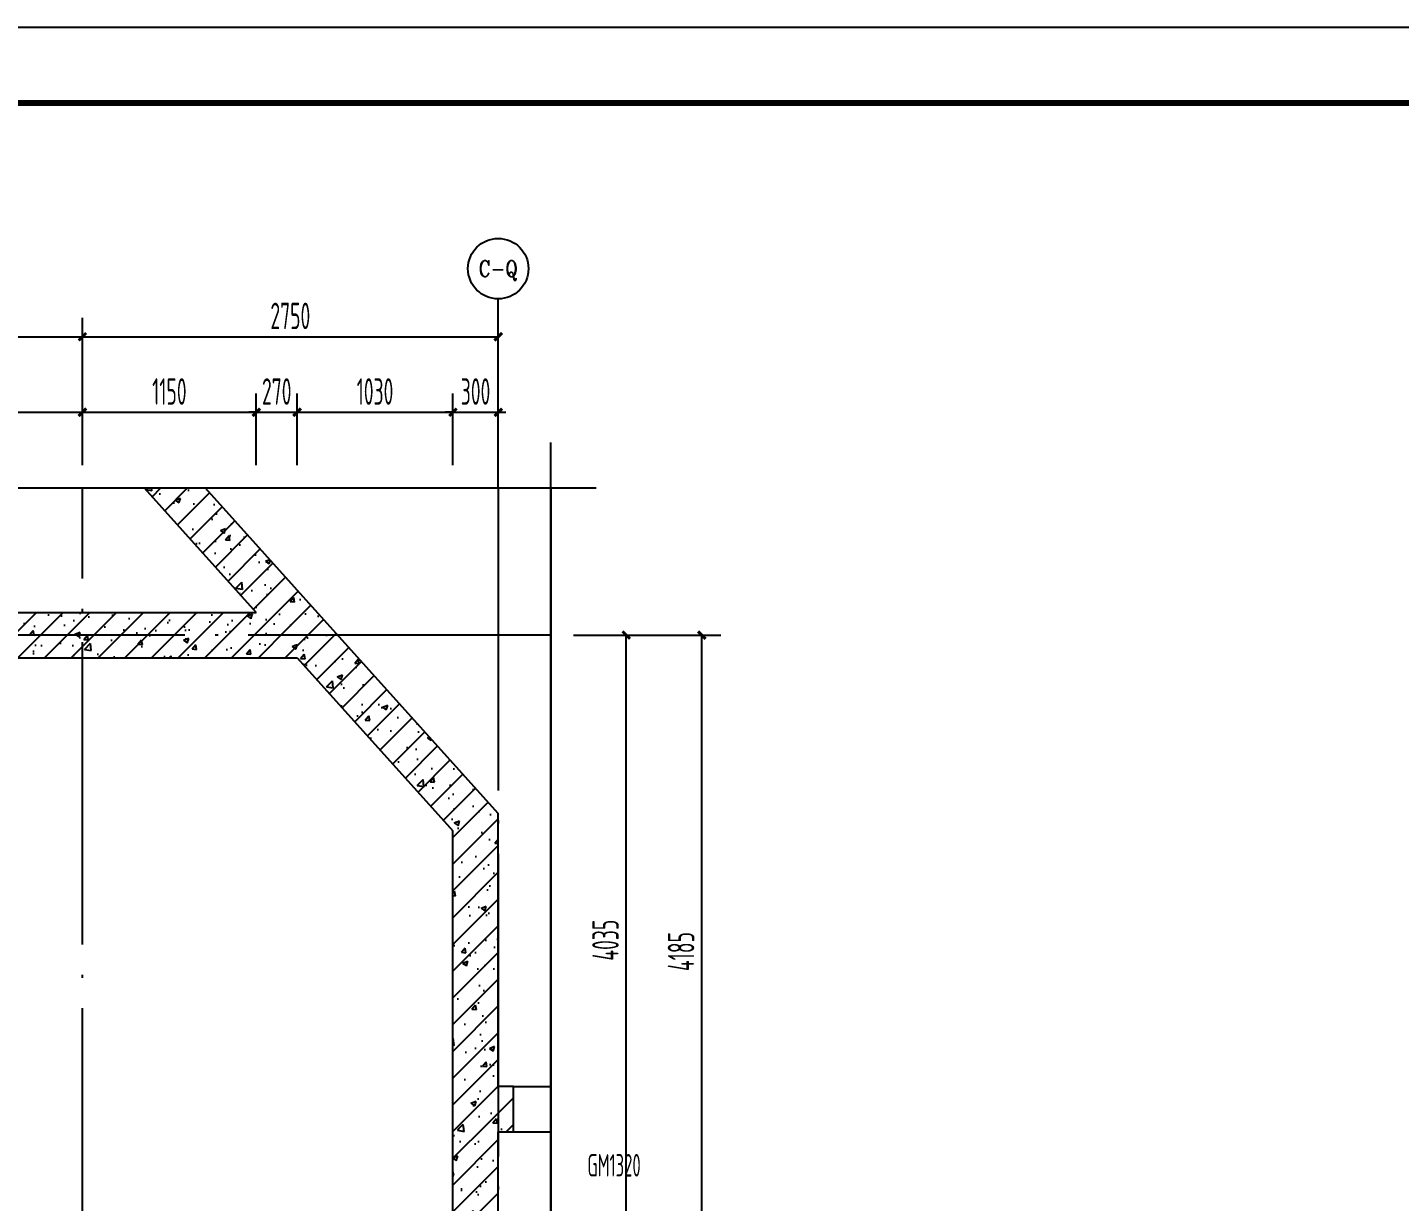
# Model space of a CAD drawing. Extents: x -473190 to 2138458, y -81875 to 2633646.
# Drawn here: x 1274633 to 1283708, y -59938 to -52175 of the extents above; entities that cross this region are included whole.
import ezdxf
from ezdxf.enums import TextEntityAlignment as Align

# ---------------------------------------------------------------- set-up
doc = ezdxf.new("R2010")
doc.units = 0
doc.header["$LTSCALE"] = 1000
doc.linetypes.add('DOTE', pattern=[2.42, 2, -0.2, 0.02, -0.2])
for name, color, linetype in [('A-PUB_HATCH', 8, 'Continuous'), ('AXIS', 3, 'Continuous'), ('AXIS_TEXT', 7, 'Continuous'), ('DIM_SYMB', 3, 'Continuous'), ('DOTE', 1, 'DOTE'), ('ECA_TK', 7, 'Continuous'), ('PUB_DIM', 3, 'Continuous'), ('PUB_HATCH', 8, 'Continuous'), ('RF-M', 4, 'Continuous'), ('RF-MBH', 11, 'Continuous'), ('RF-QT', 30, 'Continuous'), ('tk', 7, 'Continuous')]:
    doc.layers.add(name, color=color, linetype=linetype)
doc.styles.add('_TCH_AXIS', font='COMPLEX', dxfattribs={"bigfont": 'GBCBIG'})
doc.styles.add('_TCH_DIM_T3', font='tssdeng.shx', dxfattribs={"width": 0.564706, "bigfont": '@@@tssdchn.shx'})
doc.styles.add('_TCH_WINDOW', font='tssdeng.shx', dxfattribs={"width": 0.8, "height": 3.5, "bigfont": 'tssdchn.shx'})
doc.styles.add('COMPLEX', font='COMPLEX.shx', dxfattribs={"width": 0.65})
doc.dimstyles.new('_TCH_ARCH&&50', dxfattribs={"dimtxt": 175, "dimasz": 50, "dimexe": 125, "dimexo": 150, "dimgap": 50, "dimtad": 1, "dimdec": 0, "dimzin": 0, "dimdsep": 46, "dimtxsty": '_TCH_DIM_T3', "dimblk": 'ARCHTICK', "dimcen": 0.09, "dimclrt": 7, "dimazin": 2, "dimtfac": 1, "dimtdec": 0, "dimtix": 1, "dimtmove": 2, "dimatfit": 3, "dimfxl": 0, "dimtolj": 1, "dimtzin": 0, "dimarcsym": 0})
pattern_1 = [(45, (-477544.96, -71625.69), (-88.388348, 88.388348), []), (50, (-477544.96, -71625.7), (358.63009, -31.376067), [37.5, -412.5]), (355, (-477544.96, -71625.7), (-69.37567, 376.09607), [30, -330]), (100.4514, (-477515.08, -71628.3), (289.25469, 344.71977), [31.870095, -350.571056]), (46.1842, (-477544.96, -71525.7), (533.62052, -82.75951), [56.25, -618.75]), (96.6356, (-477500.5, -71532.6), (467.33135, 487.05894), [47.80514, -525.8565]), (351.1842, (-477544.96, -71525.7), (467.33097, 487.0593), [45, -495]), (21, (-477494.96, -71550.7), (298.453526, -201.309445), [37.5, -412.5]), (326, (-477494.96, -71550.7), (121.657666, 362.57502), [30, -330]), (71.4514, (-477470.1, -71567.47), (420.111314, 161.26525), [31.870095, -350.571056]), (37.5, (-477544.96, -71625.69), (6.079928, 166.446927), [0, -326, 0, -335, 0, -331.25]), (7.5, (-477544.96, -71625.69), (131.534769, 197.205856), [0, -191, 0, -318.5, 0, -126.25]), (327.5, (-477656.46, -71625.69), (266.911218, -11.277436), [0, -125, 0, -390, 0, -517.5]), (317.5, (-477706.46, -71625.7), (291.593085, 50.05249), [0, -162.5, 0, -259, 0, -367.5])]

# ---------------------------------------------------------------- blocks, each defined once
blk = doc.blocks.new('10B_A1E图框')
at = {"layer": 'ECA_TK'}
blk.add_lwpolyline([(0, 0), (841, 0), (841, 594), (0, 594)], close=True, dxfattribs=at)
at = {"layer": 'ECA_TK', "const_width": 0.8}
blk.add_lwpolyline([(831, 10), (831, 584), (18, 584), (18, 10)], close=True, dxfattribs=at)
blk = doc.blocks.new('_ArchTick')
at = {"color": 0, "linetype": 'ByBlock', "const_width": 0.4}
blk.add_lwpolyline([(-0.5, -0.5), (0.5, 0.5)], dxfattribs=at)
blk = doc.blocks.new('*D2572')
at = {"layer": 'Defpoints', "color": 0, "transparency": 16777216}
for p in [(1274996.5, -54719.6), (1271896.5, -55219.6), (1274996.5, -55219.6)]:
    blk.add_point(p, dxfattribs=at)
at = {"layer": 'PUB_DIM', "color": 0, "lineweight": -2, "transparency": 16777216}
for p, q in [((1271896.5, -55069.6), (1271896.5, -54594.6)), ((1274996.5, -55069.6), (1274996.5, -54594.6)), ((1271896.5, -54719.6), (1274996.5, -54719.6))]:
    blk.add_line(p, q, dxfattribs=at)
at = {"layer": 'PUB_DIM', "color": 0, "lineweight": -2, "transparency": 16777216, "xscale": 50, "yscale": 50, "zscale": 50, "rotation": 180}
blk.add_blockref('_ArchTick', (1271896.5, -54719.6), dxfattribs=at)
at = {"layer": 'PUB_DIM', "color": 0, "lineweight": -2, "transparency": 16777216, "xscale": 50, "yscale": 50, "zscale": 50}
blk.add_blockref('_ArchTick', (1274996.5, -54719.6), dxfattribs=at)
at = {"layer": 'PUB_DIM', "color": 7, "transparency": 16777216, "insert": (1273446.5, -54582.1), "char_height": 175, "attachment_point": 5, "style": '_TCH_DIM_T3'}
blk.add_mtext('\\A1;3100', dxfattribs=at)
blk = doc.blocks.new('*D2573')
at = {"layer": 'Defpoints', "color": 0, "transparency": 16777216}
for p in [(1276146.3, -54719.6), (1274996.5, -55219.6), (1276146.3, -55219.6)]:
    blk.add_point(p, dxfattribs=at)
at = {"layer": 'PUB_DIM', "color": 0, "lineweight": -2, "transparency": 16777216}
for p, q in [((1274996.5, -55069.6), (1274996.5, -54594.6)), ((1276146.3, -55069.6), (1276146.3, -54594.6)), ((1274996.5, -54719.6), (1276146.3, -54719.6))]:
    blk.add_line(p, q, dxfattribs=at)
at = {"layer": 'PUB_DIM', "color": 0, "lineweight": -2, "transparency": 16777216, "xscale": 50, "yscale": 50, "zscale": 50, "rotation": 180}
blk.add_blockref('_ArchTick', (1274996.5, -54719.6), dxfattribs=at)
at = {"layer": 'PUB_DIM', "color": 0, "lineweight": -2, "transparency": 16777216, "xscale": 50, "yscale": 50, "zscale": 50}
blk.add_blockref('_ArchTick', (1276146.3, -54719.6), dxfattribs=at)
at = {"layer": 'PUB_DIM', "color": 7, "transparency": 16777216, "insert": (1275571.4, -54582.1), "char_height": 175, "attachment_point": 5, "style": '_TCH_DIM_T3'}
blk.add_mtext('\\A1;1150', dxfattribs=at)
blk = doc.blocks.new('*D2574')
at = {"layer": 'Defpoints', "color": 0, "transparency": 16777216}
for p in [(1276416.4, -54719.6), (1276146.3, -55219.6), (1276416.4, -55219.6)]:
    blk.add_point(p, dxfattribs=at)
at = {"layer": 'PUB_DIM', "color": 0, "lineweight": -2, "transparency": 16777216}
for p, q in [((1276146.3, -55069.6), (1276146.3, -54594.6)), ((1276416.4, -55069.6), (1276416.4, -54594.6)), ((1276146.3, -54719.6), (1276096.3, -54719.6)), ((1276146.3, -54719.6), (1276416.4, -54719.6)), ((1276416.4, -54719.6), (1276466.4, -54719.6))]:
    blk.add_line(p, q, dxfattribs=at)
at = {"layer": 'PUB_DIM', "color": 0, "lineweight": -2, "transparency": 16777216, "xscale": 50, "yscale": 50, "zscale": 50}
blk.add_blockref('_ArchTick', (1276146.3, -54719.6), dxfattribs=at)
at = {"layer": 'PUB_DIM', "color": 0, "lineweight": -2, "transparency": 16777216, "xscale": 50, "yscale": 50, "zscale": 50, "rotation": 180}
blk.add_blockref('_ArchTick', (1276416.4, -54719.6), dxfattribs=at)
at = {"layer": 'PUB_DIM', "color": 7, "transparency": 16777216, "insert": (1276281.4, -54582.1), "char_height": 175, "attachment_point": 5, "style": '_TCH_DIM_T3'}
blk.add_mtext('\\A1;270', dxfattribs=at)
blk = doc.blocks.new('*D2575')
at = {"layer": 'Defpoints', "color": 0, "transparency": 16777216}
for p in [(1277446.5, -54719.6), (1276416.4, -55219.6), (1277446.5, -55219.6)]:
    blk.add_point(p, dxfattribs=at)
at = {"layer": 'PUB_DIM', "color": 0, "lineweight": -2, "transparency": 16777216}
for p, q in [((1276416.4, -55069.6), (1276416.4, -54594.6)), ((1277446.5, -55069.6), (1277446.5, -54594.6)), ((1276416.4, -54719.6), (1277446.5, -54719.6))]:
    blk.add_line(p, q, dxfattribs=at)
at = {"layer": 'PUB_DIM', "color": 0, "lineweight": -2, "transparency": 16777216, "xscale": 50, "yscale": 50, "zscale": 50, "rotation": 180}
blk.add_blockref('_ArchTick', (1276416.4, -54719.6), dxfattribs=at)
at = {"layer": 'PUB_DIM', "color": 0, "lineweight": -2, "transparency": 16777216, "xscale": 50, "yscale": 50, "zscale": 50}
blk.add_blockref('_ArchTick', (1277446.5, -54719.6), dxfattribs=at)
at = {"layer": 'PUB_DIM', "color": 7, "transparency": 16777216, "insert": (1276931.5, -54582.1), "char_height": 175, "attachment_point": 5, "style": '_TCH_DIM_T3'}
blk.add_mtext('\\A1;1030', dxfattribs=at)
blk = doc.blocks.new('*D2576')
at = {"layer": 'Defpoints', "color": 0, "transparency": 16777216}
for p in [(1277746.5, -54719.6), (1277446.5, -55219.6), (1277746.5, -55219.6)]:
    blk.add_point(p, dxfattribs=at)
at = {"layer": 'PUB_DIM', "color": 0, "lineweight": -2, "transparency": 16777216}
for p, q in [((1277446.5, -55069.6), (1277446.5, -54594.6)), ((1277746.5, -55069.6), (1277746.5, -54594.6)), ((1277446.5, -54719.6), (1277396.5, -54719.6)), ((1277446.5, -54719.6), (1277746.5, -54719.6)), ((1277746.5, -54719.6), (1277796.5, -54719.6))]:
    blk.add_line(p, q, dxfattribs=at)
at = {"layer": 'PUB_DIM', "color": 0, "lineweight": -2, "transparency": 16777216, "xscale": 50, "yscale": 50, "zscale": 50}
blk.add_blockref('_ArchTick', (1277446.5, -54719.6), dxfattribs=at)
at = {"layer": 'PUB_DIM', "color": 0, "lineweight": -2, "transparency": 16777216, "xscale": 50, "yscale": 50, "zscale": 50, "rotation": 180}
blk.add_blockref('_ArchTick', (1277746.5, -54719.6), dxfattribs=at)
at = {"layer": 'PUB_DIM', "color": 7, "transparency": 16777216, "insert": (1277596.5, -54582.1), "char_height": 175, "attachment_point": 5, "style": '_TCH_DIM_T3'}
blk.add_mtext('\\A1;300', dxfattribs=at)
blk = doc.blocks.new('*D2577')
at = {"layer": 'Defpoints', "color": 0, "transparency": 16777216}
for p in [(1278093.4, -56192.8), (1278593.4, -56192.8), (1278093.4, -60227.6)]:
    blk.add_point(p, dxfattribs=at)
at = {"layer": 'PUB_DIM', "color": 0, "lineweight": -2, "transparency": 16777216}
for p, q in [((1278243.4, -56192.8), (1278718.4, -56192.8)), ((1278593.4, -60227.6), (1278593.4, -56192.8)), ((1278243.4, -60227.6), (1278718.4, -60227.6))]:
    blk.add_line(p, q, dxfattribs=at)
at = {"layer": 'PUB_DIM', "color": 0, "lineweight": -2, "transparency": 16777216, "xscale": 50, "yscale": 50, "zscale": 50}
for p, rotation in [((1278593.4, -56192.8), 90), ((1278593.4, -60227.6), 270)]:
    blk.add_blockref('_ArchTick', p, dxfattribs=dict(at, rotation=rotation))
at = {"layer": 'PUB_DIM', "color": 7, "transparency": 16777216, "insert": (1278455.9, -58210.2), "char_height": 175, "attachment_point": 5, "rotation": 90, "style": '_TCH_DIM_T3'}
blk.add_mtext('\\A1;4035', dxfattribs=at)
blk = doc.blocks.new('*D2590')
at = {"layer": 'Defpoints', "color": 0, "transparency": 16777216}
for p in [(1274996.5, -54219.6), (1271596.5, -55219.6), (1274996.5, -55219.6)]:
    blk.add_point(p, dxfattribs=at)
at = {"layer": 'PUB_DIM', "color": 0, "lineweight": -2, "transparency": 16777216}
for p, q in [((1271596.5, -55069.6), (1271596.5, -54094.6)), ((1274996.5, -55069.6), (1274996.5, -54094.6)), ((1271596.5, -54219.6), (1274996.5, -54219.6))]:
    blk.add_line(p, q, dxfattribs=at)
at = {"layer": 'PUB_DIM', "color": 0, "lineweight": -2, "transparency": 16777216, "xscale": 50, "yscale": 50, "zscale": 50, "rotation": 180}
blk.add_blockref('_ArchTick', (1271596.5, -54219.6), dxfattribs=at)
at = {"layer": 'PUB_DIM', "color": 0, "lineweight": -2, "transparency": 16777216, "xscale": 50, "yscale": 50, "zscale": 50}
blk.add_blockref('_ArchTick', (1274996.5, -54219.6), dxfattribs=at)
at = {"layer": 'PUB_DIM', "color": 7, "transparency": 16777216, "insert": (1273296.5, -54082.1), "char_height": 175, "attachment_point": 5, "style": '_TCH_DIM_T3'}
blk.add_mtext('\\A1;3400', dxfattribs=at)
blk = doc.blocks.new('*D2591')
at = {"layer": 'Defpoints', "color": 0, "transparency": 16777216}
for p in [(1277746.5, -54219.6), (1274996.5, -55219.6), (1277746.5, -55219.6)]:
    blk.add_point(p, dxfattribs=at)
at = {"layer": 'PUB_DIM', "color": 0, "lineweight": -2, "transparency": 16777216}
for p, q in [((1274996.5, -55069.6), (1274996.5, -54094.6)), ((1277746.5, -55069.6), (1277746.5, -54094.6)), ((1274996.5, -54219.6), (1277746.5, -54219.6))]:
    blk.add_line(p, q, dxfattribs=at)
at = {"layer": 'PUB_DIM', "color": 0, "lineweight": -2, "transparency": 16777216, "xscale": 50, "yscale": 50, "zscale": 50, "rotation": 180}
blk.add_blockref('_ArchTick', (1274996.5, -54219.6), dxfattribs=at)
at = {"layer": 'PUB_DIM', "color": 0, "lineweight": -2, "transparency": 16777216, "xscale": 50, "yscale": 50, "zscale": 50}
blk.add_blockref('_ArchTick', (1277746.5, -54219.6), dxfattribs=at)
at = {"layer": 'PUB_DIM', "color": 7, "transparency": 16777216, "insert": (1276371.5, -54082.1), "char_height": 175, "attachment_point": 5, "style": '_TCH_DIM_T3'}
blk.add_mtext('\\A1;2750', dxfattribs=at)
blk = doc.blocks.new('*D2635')
at = {"layer": 'Defpoints', "color": 0, "transparency": 16777216}
for p in [(1278093.4, -56192.8), (1279093.4, -56192.8), (1278093.4, -60377.6)]:
    blk.add_point(p, dxfattribs=at)
at = {"layer": 'PUB_DIM', "color": 0, "lineweight": -2, "transparency": 16777216}
for p, q in [((1278243.4, -56192.8), (1279218.4, -56192.8)), ((1279093.4, -60377.6), (1279093.4, -56192.8)), ((1278243.4, -60377.6), (1279218.4, -60377.6))]:
    blk.add_line(p, q, dxfattribs=at)
at = {"layer": 'PUB_DIM', "color": 0, "lineweight": -2, "transparency": 16777216, "xscale": 50, "yscale": 50, "zscale": 50}
for p, rotation in [((1279093.4, -56192.8), 90), ((1279093.4, -60377.6), 270)]:
    blk.add_blockref('_ArchTick', p, dxfattribs=dict(at, rotation=rotation))
at = {"layer": 'PUB_DIM', "color": 7, "transparency": 16777216, "insert": (1278955.9, -58285.2), "char_height": 175, "attachment_point": 5, "rotation": 90, "style": '_TCH_DIM_T3'}
blk.add_mtext('\\A1;4185', dxfattribs=at)
blk = doc.blocks.new('_AXISO')
blk.add_circle((0, 0), 0.5)
at = {"layer": 'AXIS_TEXT', "style": 'COMPLEX', "width": 1.041667}
blk.add_attdef('A', text='', height=0.56, dxfattribs=at).set_placement((-0.25, -0.28), (0.25, -0.28), align=Align.FIT)

msp = doc.modelspace()

# ---------------------------------------------------------------- hatches: boundary and pattern name
at = {"layer": 'A-PUB_HATCH'}
h = msp.add_hatch(dxfattribs=at)
h.set_pattern_fill('钢筋混凝土', color=256, scale=50, style=0)
h.set_pattern_definition(pattern_1)
h.paths.add_polyline_path([(1275405.1, -55219.6), (1276146.3, -56042.8), (1276385.5, -56159), (1276593.8, -56091.4), (1275808.8, -55219.6)])
h = msp.add_hatch(dxfattribs=at)
h.set_pattern_fill('钢筋混凝土', color=256, scale=50, style=0)
h.set_pattern_definition(pattern_1)
h.paths.add_polyline_path([(1276385.5, -56159), (1276416.4, -56342.8), (1277446.5, -57486.8), (1277746.5, -57371.7), (1276593.8, -56091.4)])
at = {"layer": 'PUB_HATCH'}
h = msp.add_hatch(dxfattribs=at)
h.set_pattern_fill('钢筋混凝土', color=256, scale=50, style=0)
h.set_pattern_definition(pattern_1)
h.paths.add_polyline_path([(1271596.5, -56042.8), (1271896.5, -56342.8), (1276416.4, -56342.8), (1276385.5, -56159), (1276146.3, -56042.8)])
h = msp.add_hatch(dxfattribs=at)
h.set_pattern_fill('钢筋混凝土', color=256, scale=50, style=0)
h.set_pattern_definition(pattern_1)
h.paths.add_polyline_path([(1277646.5, -59377.6), (1277746.5, -59177.6), (1277746.5, -57371.7), (1277446.5, -57486.8), (1277446.5, -59477.6)])
h = msp.add_hatch(dxfattribs=at)
h.set_pattern_fill('钢筋混凝土', color=256, scale=50, style=0)
h.set_pattern_definition(pattern_1)
h.paths.add_polyline_path([(1277746.5, -59477.6), (1277846.5, -59477.6), (1277846.5, -59177.6), (1277746.5, -59177.6), (1277646.5, -59377.6)])
h = msp.add_hatch(dxfattribs=at)
h.set_pattern_fill('钢筋混凝土', color=256, scale=50, style=0)
h.set_pattern_definition(pattern_1)
h.paths.add_polyline_path([(1277546.5, -60377.6), (1277746.5, -60377.6), (1277746.5, -59477.6), (1277646.5, -59377.6), (1277446.5, -59477.6), (1277446.5, -60227.6)])

# ---------------------------------------------------------------- linework, layer by layer
msp.add_lwpolyline([(1268563.7, -55219.6), (1278093.4, -55219.6), (1278093.4, -67919.5), (1268563.7, -67919.5)], close=True)
at = {"layer": 'AXIS'}
msp.add_line((1277746.5, -55219.6), (1277746.5, -53969.6), dxfattribs=at)
at = {"layer": 'DIM_SYMB'}
for points in [[(1278093.4, -68219.5), (1278093.4, -61625.8), (1277988.4, -61587.6), (1278198.4, -61550.5), (1278093.4, -61513.3), (1278093.4, -54919.6)], [(1268263.7, -55219.6), (1273272.3, -55219.6), (1273310.5, -55114.6), (1273347.6, -55324.6), (1273384.8, -55219.6), (1278393.4, -55219.6)]]:
    msp.add_lwpolyline(points, dxfattribs=at)
at = {"layer": 'DOTE'}
for p, q in [((1274996.5, -67919.5), (1274996.5, -55219.6)), ((1277746.5, -55219.6), (1277746.5, -67919.5)), ((1278093.4, -56192.8), (1268563.7, -56192.8))]:
    msp.add_line(p, q, dxfattribs=at)
at = {"layer": 'RF-M'}
for p, q in [((1277846.5, -59177.6), (1278093.4, -59177.6)), ((1277846.5, -59477.6), (1278093.4, -59477.6))]:
    msp.add_line(p, q, dxfattribs=at)
at = {"layer": 'RF-QT'}
for p, q in [((1275405.1, -55219.6), (1276146.3, -56042.8)), ((1275808.8, -55219.6), (1276593.8, -56091.4)), ((1271596.5, -56042.8), (1276146.3, -56042.8)), ((1276593.8, -56091.4), (1277746.5, -57371.7)), ((1271896.5, -56342.8), (1276416.4, -56342.8)), ((1276416.4, -56342.8), (1277446.5, -57486.8)), ((1277746.5, -59177.6), (1277746.5, -57371.7)), ((1277446.5, -59477.6), (1277446.5, -57486.8)), ((1277846.5, -59177.6), (1277746.5, -59177.6)), ((1277846.5, -59477.6), (1277846.5, -59177.6)), ((1277446.5, -60227.6), (1277446.5, -59477.6)), ((1277746.5, -59477.6), (1277846.5, -59477.6)), ((1277746.5, -60377.6), (1277746.5, -59477.6))]:
    msp.add_line(p, q, dxfattribs=at)

# ---------------------------------------------------------------- block references
at = {"layer": 'AXIS'}
ref = msp.add_blockref('_AXISO', (1277746.5, -53769.6), dxfattribs=dict(at, xscale=400, yscale=400, zscale=400))
ref.add_attrib('A', 'C-Q', dxfattribs={"layer": 'AXIS_TEXT', "height": 106.82, "style": '_TCH_AXIS', "width": 0.807692}).set_placement((1277617.1, -53823), (1277875.9, -53823), align=Align.FIT)
at = {"layer": 'tk', "xscale": 50, "yscale": 50, "zscale": 50}
msp.add_blockref('10B_A1E图框', (1264213.1, -81874.7), dxfattribs=at)

# ---------------------------------------------------------------- texts
at = {"layer": 'RF-MBH', "style": '_TCH_WINDOW', "width": 0.564706}
msp.add_text('GM1320', height=148.75, dxfattribs=at).set_placement((1278336.5, -59773.1))

# ---------------------------------------------------------------- dimensions: what is measured, and where the dimension line sits
at = {"layer": 'PUB_DIM'}
for p1, p2, distance, picture, middle in [((1271596.5, -55219.6), (1274996.5, -55219.6), 1000, '*D2590', (1273296.5, -54082.1)), ((1274996.5, -55219.6), (1277746.5, -55219.6), 1000, '*D2591', (1276371.5, -54082.1)), ((1271896.5, -55219.6), (1274996.5, -55219.6), 500, '*D2572', (1273446.5, -54582.1)), ((1274996.5, -55219.6), (1276146.3, -55219.6), 500, '*D2573', (1275571.4, -54582.1)), ((1276146.3, -55219.6), (1276416.4, -55219.6), 500, '*D2574', (1276281.4, -54582.1)), ((1276416.4, -55219.6), (1277446.5, -55219.6), 500, '*D2575', (1276931.5, -54582.1)), ((1277446.5, -55219.6), (1277746.5, -55219.6), 500, '*D2576', (1277596.5, -54582.1)), ((1278093.4, -60227.6), (1278093.4, -56192.8), -500, '*D2577', (1278455.9, -58210.2)), ((1278093.4, -60377.6), (1278093.4, -56192.8), -1000, '*D2635', (1278955.9, -58285.2))]:
    dim = msp.add_aligned_dim(p1=p1, p2=p2, distance=distance, dimstyle='_TCH_ARCH&&50', dxfattribs=at)
    dim.commit()
    dim.dimension.update_dxf_attribs({"geometry": picture, "text_midpoint": middle})

doc.saveas('drawing.dxf')
